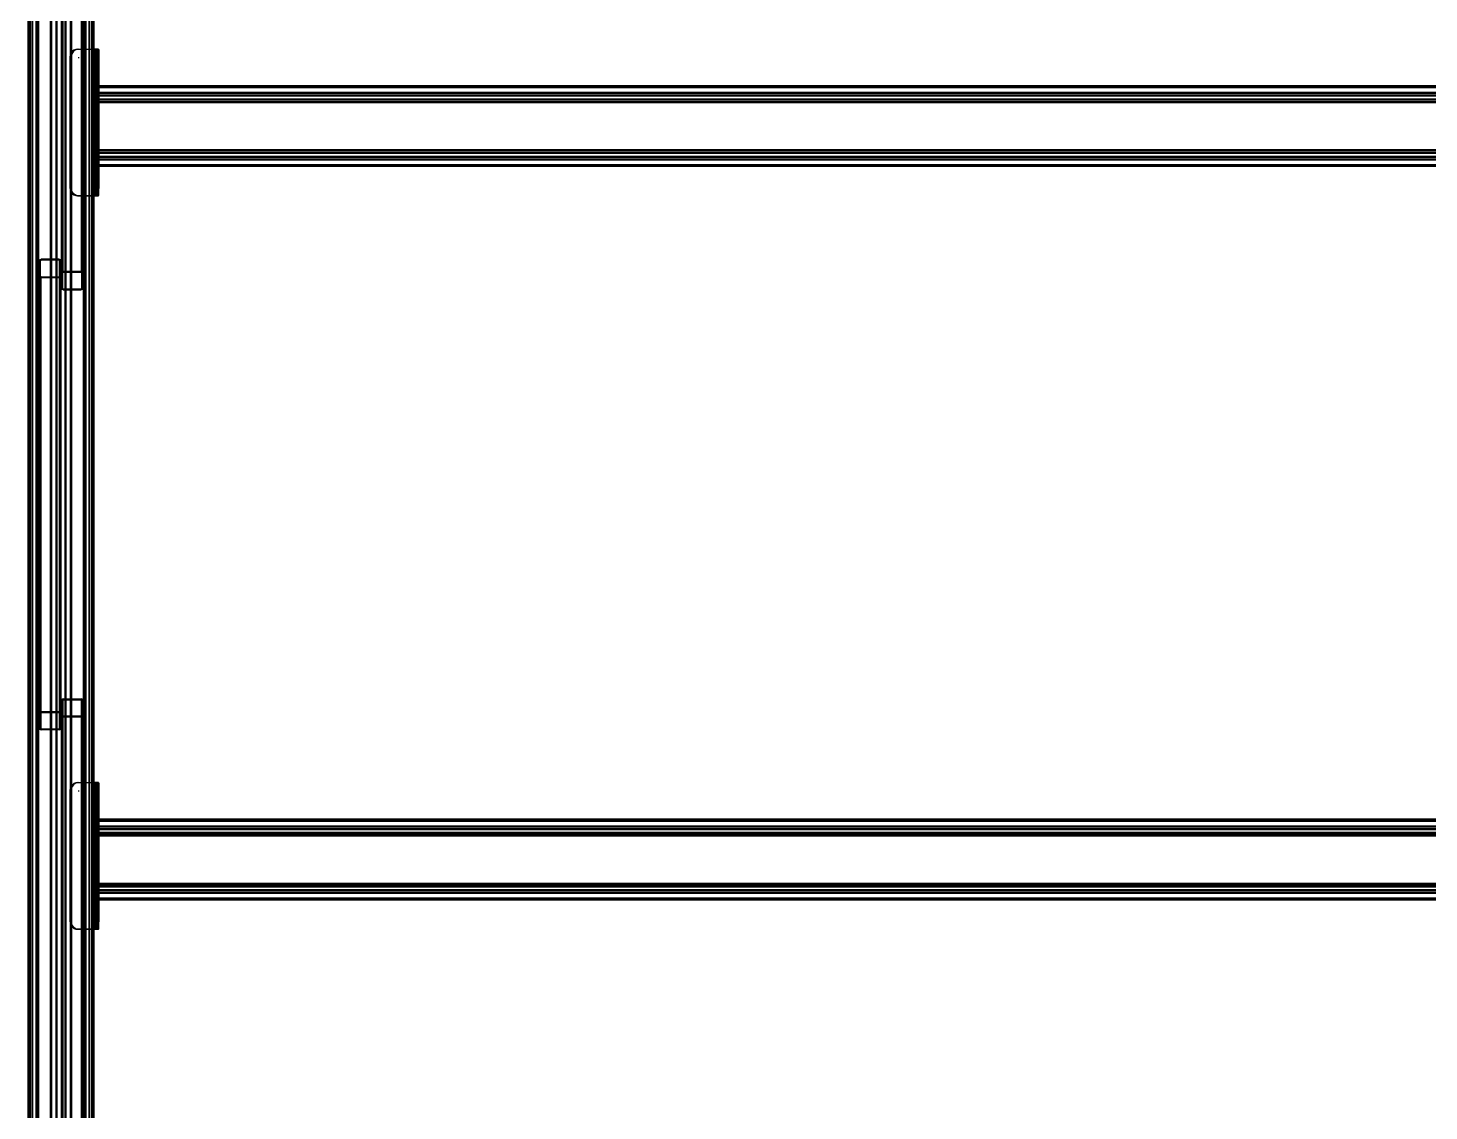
# Model space of a CAD drawing. Header units: inches. Extents: x -13 to 423, y -240 to 292.
# Drawn here: x -5.1 to 14.01, y -191.33 to -176.57 of the extents above; entities that cross this region are included whole.
import ezdxf

# ---------------------------------------------------------------- set-up
doc = ezdxf.new("R2010")
doc.units = ezdxf.units.IN
doc.header["$LTSCALE"] = 15
doc.header["$MEASUREMENT"] = 0

# ---------------------------------------------------------------- blocks, each defined once
blk = doc.blocks.new('FRONT_VIEW_BLOCK')
at = {"layer": 'OUTLINES', "color": 5}
for p, q in [((-0.5104, 4.7451), (-0.5104, -0.1549)), ((-0.5103, 4.7456), (-0.5103, -0.1544)), ((-0.5103, -0.1549), (-0.5103, 4.7451)), ((-0.51, 4.7456), (-0.51, -0.1544)), ((-0.51, 4.7451), (-0.51, -0.1549)), ((-0.5098, -0.1544), (-0.5098, 4.7456)), ((-0.5098, 4.7451), (-0.5098, -0.1549)), ((-0.5088, 4.7456), (-0.5088, -0.1544)), ((-0.5088, 4.7451), (-0.5088, -0.1549)), ((-0.5087, -0.1544), (-0.5087, 4.7456)), ((-0.5087, 4.7451), (-0.5087, -0.1549)), ((-0.5086, -0.1544), (-0.5086, 4.7456)), ((-0.5086, -0.1549), (-0.5086, 4.7451)), ((-0.5085, 4.7456), (-0.5085, -0.1544)), ((-0.5085, -0.1549), (-0.5085, 4.7451)), ((-0.508, -0.1544), (-0.508, 4.7456)), ((-0.508, -0.1549), (-0.508, 4.7451)), ((-0.5072, 4.7456), (-0.5072, -0.1544)), ((-0.5072, -0.1549), (-0.5072, 4.7451)), ((-0.5041, 4.7456), (-0.5041, -0.1544)), ((-0.5041, -0.1549), (-0.5041, 4.7451)), ((-0.4992, -0.1544), (-0.4992, 4.7456)), ((-0.4992, 4.7451), (-0.4992, -0.1549)), ((-0.4984, 4.7456), (-0.4984, -0.1544)), ((-0.4984, 4.7451), (-0.4984, -0.1549)), ((-0.4979, 4.7456), (-0.4979, -0.1544)), ((-0.4979, -0.1549), (-0.4979, 4.7451)), ((-0.4978, 4.7456), (-0.4978, -0.1544)), ((-0.4978, 4.7451), (-0.4978, -0.1549)), ((-0.4977, -0.1544), (-0.4977, 4.7456)), ((-0.4977, 4.7451), (-0.4977, -0.1549)), ((-0.4976, -0.1544), (-0.4976, 4.7456)), ((-0.4976, -0.1549), (-0.4976, 4.7451)), ((-0.4966, -0.1544), (-0.4966, 4.7456)), ((-0.4966, 4.7451), (-0.4966, -0.1549)), ((-0.4964, -0.1544), (-0.4964, 4.7456)), ((-0.4964, -0.1549), (-0.4964, 4.7451)), ((-0.4961, 4.7456), (-0.4961, -0.1544)), ((-0.4961, -0.1549), (-0.4961, 4.7451)), ((-0.496, -0.1549), (-0.496, 4.7451)), ((-0.4796, 4.7456), (-0.4796, -0.1544)), ((-0.4796, -0.1549), (-0.4796, 4.7451)), ((-0.4792, -0.1544), (-0.4792, 4.7456)), ((-0.4792, 4.7451), (-0.4792, -0.1549)), ((-0.4784, 4.7456), (-0.4784, -0.1544)), ((-0.4784, -0.1549), (-0.4784, 4.7451)), ((-0.4722, 4.7456), (-0.4722, -0.1544)), ((-0.4722, -0.1549), (-0.4722, 4.7451)), ((-0.4714, -0.1544), (-0.4714, 4.7456)), ((-0.4714, 4.7451), (-0.4714, -0.1549)), ((-0.471, 4.7456), (-0.471, -0.1544)), ((-0.471, -0.1549), (-0.471, 4.7451)), ((-0.4599, -0.1544), (-0.4599, 4.7456)), ((-0.4599, 4.7451), (-0.4599, -0.1549)), ((-0.4595, 4.7456), (-0.4595, -0.1544)), ((-0.4595, -0.1549), (-0.4595, 4.7451)), ((-0.4587, -0.1544), (-0.4587, 4.7456)), ((-0.4587, 4.7451), (-0.4587, -0.1549)), ((-0.4525, -0.1544), (-0.4525, 4.7456)), ((-0.4525, 4.7451), (-0.4525, -0.1549)), ((-0.4517, 4.7456), (-0.4517, -0.1544)), ((-0.4517, -0.1549), (-0.4517, 4.7451)), ((-0.4516, 4.7456), (-0.4516, -0.1544)), ((-0.4516, -0.1549), (-0.4516, 4.7451)), ((-0.4512, -0.1544), (-0.4512, 4.7456)), ((-0.4512, 4.7451), (-0.4512, -0.1549)), ((-0.4349, -0.1544), (-0.4349, 4.7456)), ((-0.4347, -0.1544), (-0.4347, 4.7456)), ((-0.4347, 4.7451), (-0.4347, -0.1549)), ((-0.4345, -0.1544), (-0.4345, 4.7456)), ((-0.4345, -0.1549), (-0.4345, 4.7451)), ((-0.4342, 4.7456), (-0.4342, -0.1544)), ((-0.4342, -0.1549), (-0.4342, 4.7451)), ((-0.4333, -0.1544), (-0.4333, 4.7456)), ((-0.4333, -0.1549), (-0.4333, 4.7451)), ((-0.4332, 4.7456), (-0.4332, -0.1544)), ((-0.4332, -0.1549), (-0.4332, 4.7451)), ((-0.4331, 4.7456), (-0.4331, -0.1544)), ((-0.4331, 4.7451), (-0.4331, -0.1549)), ((-0.433, -0.1544), (-0.433, 4.7456)), ((-0.433, 4.7451), (-0.433, -0.1549)), ((-0.4325, 4.7456), (-0.4325, -0.1544)), ((-0.4325, 4.7451), (-0.4325, -0.1549)), ((-0.4317, 4.7456), (-0.4317, -0.1544)), ((-0.4317, -0.1549), (-0.4317, 4.7451)), ((-0.4268, -0.1544), (-0.4268, 4.7456)), ((-0.4268, 4.7451), (-0.4268, -0.1549)), ((-0.4236, -0.1544), (-0.4236, 4.7456)), ((-0.4236, 4.7451), (-0.4236, -0.1549)), ((-0.4228, -0.1544), (-0.4228, 4.7456)), ((-0.4228, -0.1549), (-0.4228, 4.7451)), ((-0.4223, -0.1544), (-0.4223, 4.7456)), ((-0.4223, 4.7451), (-0.4223, -0.1549)), ((-0.4222, -0.1544), (-0.4222, 4.7456)), ((-0.4222, -0.1549), (-0.4222, 4.7451)), ((-0.4221, 4.7456), (-0.4221, -0.1544)), ((-0.4221, -0.1549), (-0.4221, 4.7451)), ((-0.422, 4.7456), (-0.422, -0.1544)), ((-0.422, 4.7451), (-0.422, -0.1549)), ((-0.4211, 4.7456), (-0.4211, -0.1544)), ((-0.4211, -0.1549), (-0.4211, 4.7451)), ((-0.4209, 4.7456), (-0.4209, -0.1544)), ((-0.4209, 4.7451), (-0.4209, -0.1549)), ((-0.4206, -0.1544), (-0.4206, 4.7456)), ((-0.4206, 4.7451), (-0.4206, -0.1549)), ((-0.4204, 4.7456), (-0.4204, -0.1544)), ((-0.4649, 3.0099), (-0.4649, 3.6273)), ((-0.4639, 3.0108), (-0.4639, 3.6281)), ((-0.4637, 3.6267), (-0.4637, 3.0094)), ((-0.4632, 3.6271), (-0.4632, 3.0098)), ((-0.4625, 3.0111), (-0.4625, 3.6284)), ((-0.4625, 3.0099), (-0.4625, 3.6273)), ((-0.4381, 3.6284), (-0.4381, 3.0111)), ((-0.4381, 3.6273), (-0.4381, 3.0099)), ((-0.4374, 3.6271), (-0.4374, 3.0098)), ((-0.4369, 3.6267), (-0.4369, 3.0094)), ((-0.4367, 3.0108), (-0.4367, 3.6281)), ((-0.4367, 3.0088), (-0.4367, 3.6261)), ((-0.4367, 3.0061), (-0.4367, 3.6235)), ((-0.4357, 3.0099), (-0.4357, 3.6273)), ((-0.4353, 3.0088), (-0.4353, 3.6261)), ((-0.4353, 3.6235), (-0.4353, 3.0061)), ((-0.4649, 2.9874), (-0.4649, 3.6047)), ((-0.4639, 2.9866), (-0.4639, 3.6039)), ((-0.4637, 3.6053), (-0.4637, 2.988)), ((-0.4632, 3.6049), (-0.4632, 2.9876)), ((-0.4374, 3.6049), (-0.4374, 2.9876)), ((-0.4369, 3.6053), (-0.4369, 2.988)), ((-0.4367, 2.9912), (-0.4367, 3.6086)), ((-0.4367, 3.6059), (-0.4367, 2.9886)), ((-0.4367, 2.9866), (-0.4367, 3.6039)), ((-0.4357, 2.9874), (-0.4357, 3.6047)), ((-0.4353, 2.9912), (-0.4353, 3.6086)), ((-0.4353, 3.6059), (-0.4353, 2.9886)), ((-0.4524, 3.3069), (-0.4528, 3.3043)), ((-0.4526, 3.306), (-0.4522, 3.3076)), ((-0.4514, 3.3093), (-0.4524, 3.3069)), ((-0.4522, 3.3076), (-0.4515, 3.3091)), ((-0.4515, 3.3091), (-0.4506, 3.3105)), ((-0.4498, 3.3114), (-0.4514, 3.3093)), ((-0.4509, 3.3069), (-0.4512, 3.3043)), ((-0.4499, 3.3093), (-0.4509, 3.3069)), ((-0.4504, 3.3107), (-0.4488, 3.3122)), ((-0.4483, 3.3114), (-0.4499, 3.3093)), ((-0.4478, 3.3129), (-0.4498, 3.3114)), ((-0.4488, 3.3122), (-0.447, 3.3134)), ((-0.4462, 3.3129), (-0.4483, 3.3114)), ((-0.4453, 3.3139), (-0.4478, 3.3129)), ((-0.447, 3.3134), (-0.4449, 3.314)), ((-0.4438, 3.3139), (-0.4462, 3.3129)), ((-0.4428, 3.3143), (-0.4453, 3.3139)), ((-0.4449, 3.314), (-0.4428, 3.3143)), ((-0.4412, 3.3143), (-0.4438, 3.3139)), ((-0.4428, 3.3143), (-0.4228, 3.3143)), ((-0.4412, 3.3143), (-0.4212, 3.3143)), ((-0.4212, 3.3143), (-0.4228, 3.3143)), ((-0.4228, 3.3143), (-0.4204, 3.3143)), ((-0.4212, 3.3143), (-0.4197, 3.3143)), ((-0.4189, 3.3143), (-0.4212, 3.3143)), ((-0.4199, 3.3143), (-0.4212, 3.3143)), ((-0.4212, 3.1143), (-0.4212, 3.3143)), ((-0.4204, 3.3143), (-0.4184, 3.3143)), ((-0.4204, 3.3143), (-0.4204, 3.1143)), ((-0.4191, 3.3143), (-0.4199, 3.3143)), ((-0.4199, 3.1143), (-0.4199, 3.3143)), ((-0.4197, 3.3143), (-0.4184, 3.3143)), ((-0.4197, 3.3143), (-0.4197, 3.1143)), ((-0.4191, 3.1143), (-0.4191, 3.3143)), ((-0.4168, 3.3143), (-0.4189, 3.3143)), ((-0.4189, 3.1143), (-0.4189, 3.3143)), ((-0.4153, 3.3139), (-0.4188, 3.3139)), ((-0.4188, 3.3129), (-0.4188, 3.3139)), ((-0.4188, 3.3114), (-0.4188, 3.3129)), ((-0.4188, 3.3093), (-0.4188, 3.3114)), ((-0.4153, 3.3093), (-0.4188, 3.3093)), ((-0.4188, 3.3069), (-0.4188, 3.3093)), ((-0.4188, 3.3043), (-0.4188, 3.3069)), ((-0.4184, 3.3143), (-0.4175, 3.3143)), ((-0.4184, 3.3143), (-0.4184, 3.1143)), ((-0.4184, 3.3143), (-0.4167, 3.3143)), ((-0.4175, 3.3143), (-0.4175, 3.1143)), ((-0.4172, 3.3139), (-0.4137, 3.3139)), ((-0.4172, 3.3139), (-0.4172, 3.3129)), ((-0.4172, 3.3129), (-0.4172, 3.3114)), ((-0.4172, 3.3114), (-0.4172, 3.3093)), ((-0.4172, 3.3093), (-0.4137, 3.3093)), ((-0.4172, 3.3093), (-0.4172, 3.3069)), ((-0.4172, 3.3069), (-0.4172, 3.3043)), ((-0.4151, 3.3143), (-0.4168, 3.3143)), ((-0.4168, 3.1143), (-0.4168, 3.3143)), ((-0.4167, 3.3143), (-0.4156, 3.3143)), ((-0.4167, 3.3143), (-0.4167, 3.1143)), ((-0.4156, 3.3143), (-0.4156, 3.1143)), ((-0.4153, 3.3129), (-0.4153, 3.3139)), ((-0.4153, 3.3114), (-0.4153, 3.3129)), ((-0.4153, 3.3093), (-0.4153, 3.3114)), ((-0.4153, 3.3069), (-0.4153, 3.3093)), ((-0.4153, 3.3043), (-0.4153, 3.3069)), ((-0.4141, 3.3143), (-0.4151, 3.3143)), ((-0.4151, 3.1143), (-0.4151, 3.3143)), ((-0.4141, 3.1143), (-0.4141, 3.3143)), ((-0.4137, 3.3139), (-0.4137, 3.3129)), ((-0.4137, 3.3129), (-0.4137, 3.3114)), ((-0.4137, 3.3114), (-0.4137, 3.3093)), ((-0.4137, 3.3093), (-0.4137, 3.3069)), ((-0.4137, 3.3069), (-0.4137, 3.3043)), ((-0.4528, 3.3043), (-0.4526, 3.306)), ((-0.4528, 3.1243), (-0.4528, 3.3043)), ((-0.4512, 3.1243), (-0.4512, 3.3043)), ((-0.4418, 3.3029), (-0.4408, 3.3029)), ((-0.4368, 3.3035), (-0.4378, 3.3034)), ((-0.4188, 3.1243), (-0.4188, 3.3043)), ((-0.4172, 3.3043), (-0.4172, 3.1243)), ((-0.4153, 3.3043), (-0.4153, 3.1243)), ((-0.4137, 3.3043), (-0.4137, 3.1243)), ((3.5847, 3.2643), (-0.4153, 3.2643)), ((3.5847, 3.264), (-0.4153, 3.264)), ((-0.4153, 3.264), (-0.4153, 3.2631)), ((3.5847, 3.2631), (-0.4153, 3.2631)), ((-0.4153, 3.2631), (-0.4153, 3.2619)), ((-0.4153, 3.2629), (3.5847, 3.2629)), ((-0.4153, 3.2625), (-0.4153, 3.2619)), ((-0.4153, 3.2625), (3.5847, 3.2625)), ((-0.4153, 3.2619), (-0.4153, 3.2554)), ((-0.4153, 3.2619), (3.5847, 3.2619)), ((-0.4153, 3.2554), (-0.4153, 3.2547)), ((3.5847, 3.2551), (-0.4153, 3.2551)), ((-0.4153, 3.2547), (3.5847, 3.2547)), ((-0.4153, 3.2547), (-0.4153, 3.2541)), ((-0.4153, 3.2545), (-0.4153, 3.2521)), ((3.5847, 3.2541), (-0.4153, 3.2541)), ((-0.4153, 3.2541), (-0.4153, 3.2536)), ((-0.4153, 3.2511), (-0.4153, 3.2536)), ((-0.4153, 3.2521), (-0.4153, 3.2515)), ((-0.4153, 3.2515), (3.5847, 3.2515)), ((-0.4153, 3.2515), (-0.4153, 3.2509)), ((3.5847, 3.2509), (-0.4153, 3.2509)), ((-0.4153, 3.2509), (-0.4153, 3.2502)), ((-0.4153, 3.2506), (3.5847, 3.2506)), ((-0.4153, 3.2502), (-0.4153, 3.2465)), ((-0.4137, 3.2643), (3.5863, 3.2643)), ((-0.4137, 3.264), (3.5863, 3.264)), ((-0.4137, 3.2631), (-0.4137, 3.264)), ((-0.4137, 3.2631), (3.5863, 3.2631)), ((-0.4137, 3.2619), (-0.4137, 3.2631)), ((3.5863, 3.2629), (-0.4137, 3.2629)), ((-0.4137, 3.2619), (-0.4137, 3.2625)), ((3.5863, 3.2625), (-0.4137, 3.2625)), ((-0.4137, 3.2619), (-0.4137, 3.2554)), ((3.5863, 3.2619), (-0.4137, 3.2619)), ((-0.4137, 3.2547), (-0.4137, 3.2554)), ((-0.4137, 3.2551), (3.5863, 3.2551)), ((3.5863, 3.2547), (-0.4137, 3.2547)), ((-0.4137, 3.2541), (-0.4137, 3.2547)), ((-0.4137, 3.2545), (-0.4137, 3.2521)), ((-0.4137, 3.2541), (3.5863, 3.2541)), ((-0.4137, 3.2536), (-0.4137, 3.2541)), ((-0.4137, 3.2536), (-0.4137, 3.2511)), ((-0.4137, 3.2515), (-0.4137, 3.2521)), ((3.5863, 3.2515), (-0.4137, 3.2515)), ((-0.4137, 3.2509), (-0.4137, 3.2515)), ((-0.4137, 3.2509), (3.5863, 3.2509)), ((-0.4137, 3.2502), (-0.4137, 3.2509)), ((3.5863, 3.2506), (-0.4137, 3.2506)), ((-0.4137, 3.2502), (-0.4137, 3.2465)), ((-0.4153, 3.2458), (-0.4153, 3.2465)), ((-0.4153, 3.2461), (3.5847, 3.2461)), ((3.5847, 3.2458), (-0.4153, 3.2458)), ((-0.4153, 3.2451), (-0.4153, 3.2458)), ((-0.4153, 3.2455), (-0.4153, 3.2431)), ((-0.4153, 3.2451), (3.5847, 3.2451)), ((-0.4153, 3.2446), (-0.4153, 3.2422)), ((-0.4153, 3.2426), (-0.4153, 3.2431)), ((3.5847, 3.2426), (-0.4153, 3.2426)), ((-0.4153, 3.242), (-0.4153, 3.2426)), ((-0.4153, 3.242), (3.5847, 3.242)), ((-0.4153, 3.2413), (-0.4153, 3.242)), ((-0.4153, 3.2419), (3.5847, 3.2419)), ((3.5847, 3.2416), (-0.4153, 3.2416)), ((-0.4153, 3.2413), (-0.4153, 3.1773)), ((-0.4137, 3.2465), (-0.4137, 3.2458)), ((3.5863, 3.2461), (-0.4137, 3.2461)), ((-0.4137, 3.2458), (3.5863, 3.2458)), ((-0.4137, 3.2458), (-0.4137, 3.2451)), ((-0.4137, 3.2455), (-0.4137, 3.2431)), ((3.5863, 3.2451), (-0.4137, 3.2451)), ((-0.4137, 3.2422), (-0.4137, 3.2446)), ((-0.4137, 3.2431), (-0.4137, 3.2426)), ((-0.4137, 3.2426), (3.5863, 3.2426)), ((-0.4137, 3.2426), (-0.4137, 3.242)), ((3.5863, 3.242), (-0.4137, 3.242)), ((-0.4137, 3.242), (-0.4137, 3.2413)), ((3.5863, 3.2419), (-0.4137, 3.2419)), ((-0.4137, 3.2416), (3.5863, 3.2416)), ((-0.4137, 3.2413), (-0.4137, 3.1773)), ((-0.4153, 3.1773), (-0.4153, 3.1766)), ((3.5847, 3.1769), (-0.4153, 3.1769)), ((-0.4153, 3.1766), (3.5847, 3.1766)), ((-0.4153, 3.1766), (-0.4153, 3.176)), ((-0.4153, 3.1764), (-0.4153, 3.1739)), ((3.5847, 3.176), (-0.4153, 3.176)), ((-0.4153, 3.176), (-0.4153, 3.1754)), ((-0.4153, 3.173), (-0.4153, 3.1754)), ((-0.4153, 3.1734), (-0.4153, 3.1739)), ((3.5847, 3.1734), (-0.4153, 3.1734)), ((-0.4153, 3.1728), (-0.4153, 3.1734)), ((-0.4153, 3.1728), (3.5847, 3.1728)), ((-0.4153, 3.1721), (-0.4153, 3.1728)), ((-0.4137, 3.1766), (-0.4137, 3.1773)), ((-0.4137, 3.1769), (3.5863, 3.1769)), ((3.5863, 3.1766), (-0.4137, 3.1766)), ((-0.4137, 3.176), (-0.4137, 3.1766)), ((-0.4137, 3.1764), (-0.4137, 3.1739)), ((-0.4137, 3.176), (3.5863, 3.176)), ((-0.4137, 3.1754), (-0.4137, 3.176)), ((-0.4137, 3.1754), (-0.4137, 3.173)), ((-0.4137, 3.1739), (-0.4137, 3.1734)), ((-0.4137, 3.1734), (3.5863, 3.1734)), ((-0.4137, 3.1734), (-0.4137, 3.1728)), ((3.5863, 3.1728), (-0.4137, 3.1728)), ((-0.4137, 3.1728), (-0.4137, 3.1721)), ((3.5847, 3.1724), (-0.4153, 3.1724)), ((-0.4153, 3.1721), (-0.4153, 3.1683)), ((-0.4153, 3.1677), (-0.4153, 3.1683)), ((-0.4153, 3.168), (3.5847, 3.168)), ((3.5847, 3.1677), (-0.4153, 3.1677)), ((-0.4153, 3.167), (-0.4153, 3.1677)), ((-0.4153, 3.1674), (-0.4153, 3.165)), ((-0.4153, 3.167), (3.5847, 3.167)), ((-0.4153, 3.1665), (-0.4153, 3.1641)), ((-0.4153, 3.165), (-0.4153, 3.1645)), ((-0.4153, 3.1645), (3.5847, 3.1645)), ((-0.4153, 3.1645), (-0.4153, 3.1639)), ((3.5847, 3.1639), (-0.4153, 3.1639)), ((-0.4153, 3.1639), (-0.4153, 3.1632)), ((3.5847, 3.1638), (-0.4153, 3.1638)), ((-0.4153, 3.1635), (3.5847, 3.1635)), ((-0.4153, 3.1632), (-0.4153, 3.1567)), ((-0.4153, 3.1555), (-0.4153, 3.1567)), ((-0.4153, 3.1561), (-0.4153, 3.1567)), ((3.5847, 3.1567), (-0.4153, 3.1567)), ((3.5847, 3.1561), (-0.4153, 3.1561)), ((3.5847, 3.1556), (-0.4153, 3.1556)), ((-0.4153, 3.1555), (3.5847, 3.1555)), ((-0.4153, 3.1546), (-0.4153, 3.1555)), ((-0.4153, 3.1546), (3.5847, 3.1546)), ((-0.4137, 3.1724), (3.5863, 3.1724)), ((-0.4137, 3.1721), (-0.4137, 3.1683)), ((-0.4137, 3.1683), (-0.4137, 3.1677)), ((3.5863, 3.168), (-0.4137, 3.168)), ((-0.4137, 3.1677), (3.5863, 3.1677)), ((-0.4137, 3.1677), (-0.4137, 3.167)), ((-0.4137, 3.1674), (-0.4137, 3.165)), ((3.5863, 3.167), (-0.4137, 3.167)), ((-0.4137, 3.1641), (-0.4137, 3.1665)), ((-0.4137, 3.1645), (-0.4137, 3.165)), ((3.5863, 3.1645), (-0.4137, 3.1645)), ((-0.4137, 3.1639), (-0.4137, 3.1645)), ((-0.4137, 3.1639), (3.5863, 3.1639)), ((-0.4137, 3.1632), (-0.4137, 3.1639)), ((-0.4137, 3.1638), (3.5863, 3.1638)), ((3.5863, 3.1635), (-0.4137, 3.1635)), ((-0.4137, 3.1632), (-0.4137, 3.1567)), ((-0.4137, 3.1567), (-0.4137, 3.1555)), ((-0.4137, 3.1567), (-0.4137, 3.1561)), ((-0.4137, 3.1567), (3.5863, 3.1567)), ((-0.4137, 3.1561), (3.5863, 3.1561)), ((-0.4137, 3.1556), (3.5863, 3.1556)), ((3.5863, 3.1555), (-0.4137, 3.1555)), ((-0.4137, 3.1555), (-0.4137, 3.1546)), ((3.5863, 3.1546), (-0.4137, 3.1546)), ((-0.4528, 3.1243), (-0.4524, 3.1217)), ((-0.4524, 3.1217), (-0.4514, 3.1193)), ((-0.4514, 3.1193), (-0.4498, 3.1172)), ((-0.4509, 3.1217), (-0.4512, 3.1243)), ((-0.4499, 3.1193), (-0.4509, 3.1217)), ((-0.4483, 3.1172), (-0.4499, 3.1193)), ((-0.4498, 3.1172), (-0.4478, 3.1156)), ((-0.4462, 3.1156), (-0.4483, 3.1172)), ((-0.4478, 3.1156), (-0.4453, 3.1146)), ((-0.4438, 3.1146), (-0.4462, 3.1156)), ((-0.4188, 3.1217), (-0.4188, 3.1243)), ((-0.4188, 3.1193), (-0.4188, 3.1217)), ((-0.4188, 3.1193), (-0.4153, 3.1193)), ((-0.4188, 3.1172), (-0.4188, 3.1193)), ((-0.4188, 3.1156), (-0.4188, 3.1172)), ((-0.4188, 3.1146), (-0.4188, 3.1156)), ((-0.4172, 3.1243), (-0.4172, 3.1217)), ((-0.4172, 3.1217), (-0.4172, 3.1193)), ((-0.4137, 3.1193), (-0.4172, 3.1193)), ((-0.4172, 3.1193), (-0.4172, 3.1172)), ((-0.4172, 3.1172), (-0.4172, 3.1156)), ((-0.4172, 3.1156), (-0.4172, 3.1146)), ((-0.4153, 3.1243), (-0.4153, 3.1217)), ((-0.4153, 3.1217), (-0.4153, 3.1193)), ((-0.4153, 3.1193), (-0.4153, 3.1172)), ((-0.4153, 3.1172), (-0.4153, 3.1156)), ((-0.4153, 3.1156), (-0.4153, 3.1146)), ((-0.4137, 3.1217), (-0.4137, 3.1243)), ((-0.4137, 3.1193), (-0.4137, 3.1217)), ((-0.4137, 3.1172), (-0.4137, 3.1193)), ((-0.4137, 3.1156), (-0.4137, 3.1172)), ((-0.4137, 3.1146), (-0.4137, 3.1156)), ((-0.4453, 3.1146), (-0.4428, 3.1143)), ((-0.4412, 3.1143), (-0.4438, 3.1146)), ((-0.4428, 3.1143), (-0.4228, 3.1143)), ((-0.4212, 3.1143), (-0.4412, 3.1143)), ((-0.4228, 3.1143), (-0.4212, 3.1143)), ((-0.4204, 3.1143), (-0.4228, 3.1143)), ((-0.4197, 3.1143), (-0.4212, 3.1143)), ((-0.4212, 3.1143), (-0.4189, 3.1143)), ((-0.4212, 3.1143), (-0.4199, 3.1143)), ((-0.4184, 3.1143), (-0.4204, 3.1143)), ((-0.4199, 3.1143), (-0.4191, 3.1143)), ((-0.4184, 3.1143), (-0.4197, 3.1143)), ((-0.4189, 3.1143), (-0.4168, 3.1143)), ((-0.4188, 3.1146), (-0.4153, 3.1146)), ((-0.4175, 3.1143), (-0.4184, 3.1143)), ((-0.4167, 3.1143), (-0.4184, 3.1143)), ((-0.4137, 3.1146), (-0.4172, 3.1146)), ((-0.4168, 3.1143), (-0.4151, 3.1143)), ((-0.4156, 3.1143), (-0.4167, 3.1143)), ((-0.4151, 3.1143), (-0.4141, 3.1143)), ((-0.4953, 3.0255), (-0.4949, 3.0266)), ((-0.4953, 3.0255), (-0.4953, 3.0228)), ((-0.4953, 2.4088), (-0.4953, 3.0255)), ((-0.4953, 3.0228), (-0.4953, 2.4061)), ((-0.4939, 3.0228), (-0.4953, 3.0228)), ((-0.4949, 3.0266), (-0.4939, 3.0275)), ((-0.4949, 3.0266), (-0.4949, 2.41)), ((-0.4939, 3.0275), (-0.4925, 3.0278)), ((-0.4939, 3.0275), (-0.4939, 2.4108)), ((-0.4939, 3.0255), (-0.4937, 3.0261)), ((-0.4939, 2.4088), (-0.4939, 3.0255)), ((-0.4939, 3.0255), (-0.4939, 3.0228)), ((-0.4939, 3.0228), (-0.4939, 2.4061)), ((-0.4937, 3.0261), (-0.4932, 3.0265)), ((-0.4937, 2.4094), (-0.4937, 3.0261)), ((-0.4932, 3.0265), (-0.4925, 3.0266)), ((-0.4932, 2.4098), (-0.4932, 3.0265)), ((-0.4681, 3.0278), (-0.4925, 3.0278)), ((-0.4681, 3.0266), (-0.4925, 3.0266)), ((-0.4681, 3.0278), (-0.4667, 3.0275)), ((-0.4681, 3.0266), (-0.4674, 3.0265)), ((-0.4674, 2.4098), (-0.4674, 3.0265)), ((-0.4674, 3.0265), (-0.4669, 3.0261)), ((-0.4669, 2.4094), (-0.4669, 3.0261)), ((-0.4669, 3.0261), (-0.4667, 3.0255)), ((-0.4667, 3.0275), (-0.4657, 3.0266)), ((-0.4667, 3.0275), (-0.4667, 2.4108)), ((-0.4667, 3.0053), (-0.4667, 3.0255)), ((-0.4657, 3.0266), (-0.4653, 3.0255)), ((-0.4657, 3.0266), (-0.4657, 2.41)), ((-0.4653, 3.0053), (-0.4653, 3.0255)), ((-0.4953, 3.0079), (-0.4953, 3.0053)), ((-0.4953, 2.3912), (-0.4953, 3.0079)), ((-0.4953, 3.0079), (-0.4939, 3.0079)), ((-0.4953, 3.0053), (-0.4953, 2.3886)), ((-0.4949, 3.0041), (-0.4953, 3.0053)), ((-0.4949, 3.0041), (-0.4949, 2.3874)), ((-0.4939, 3.0032), (-0.4949, 3.0041)), ((-0.4939, 3.0079), (-0.4939, 3.0053)), ((-0.4939, 3.0079), (-0.4939, 2.3912)), ((-0.4937, 3.0047), (-0.4939, 3.0053)), ((-0.4939, 3.0053), (-0.4939, 2.3886)), ((-0.4939, 3.0032), (-0.4939, 2.3866)), ((-0.4925, 3.0029), (-0.4939, 3.0032)), ((-0.4937, 2.388), (-0.4937, 3.0047)), ((-0.4932, 3.0042), (-0.4937, 3.0047)), ((-0.4932, 2.3876), (-0.4932, 3.0042)), ((-0.4925, 3.0041), (-0.4932, 3.0042)), ((-0.4925, 2.3874), (-0.4925, 3.0041)), ((-0.4925, 3.0041), (-0.4681, 3.0041)), ((-0.4925, 2.3863), (-0.4925, 3.0029)), ((-0.4925, 3.0029), (-0.4681, 3.0029)), ((-0.4674, 3.0042), (-0.4681, 3.0041)), ((-0.4681, 3.0041), (-0.4681, 2.3874)), ((-0.4667, 3.0032), (-0.4681, 3.0029)), ((-0.4681, 3.0029), (-0.4681, 2.3863)), ((-0.4669, 3.0047), (-0.4674, 3.0042)), ((-0.4674, 2.3876), (-0.4674, 3.0042)), ((-0.4667, 3.0053), (-0.4669, 3.0047)), ((-0.4669, 2.388), (-0.4669, 3.0047)), ((-0.4667, 3.0124), (-0.4653, 3.0124)), ((-0.4667, 3.0115), (-0.4667, 3.0124)), ((-0.4667, 3.0124), (-0.4667, 3.0108)), ((-0.4667, 3.0115), (-0.4653, 3.0115)), ((-0.4667, 3.0085), (-0.4667, 3.0115)), ((-0.4667, 3.0108), (-0.4653, 3.0108)), ((-0.4667, 3.0108), (-0.4667, 3.0074)), ((-0.4653, 3.0085), (-0.4667, 3.0085)), ((-0.4667, 3.0047), (-0.4667, 3.0085)), ((-0.4667, 3.0074), (-0.4653, 3.0074)), ((-0.4667, 3.0074), (-0.4667, 3.0037)), ((-0.4667, 3.0047), (-0.4653, 3.0047)), ((-0.4667, 3.002), (-0.4667, 3.0047)), ((-0.4657, 3.0041), (-0.4667, 3.0032)), ((-0.4667, 3.0037), (-0.4653, 3.0037)), ((-0.4667, 3.0037), (-0.4667, 3.0016)), ((-0.4667, 3.0032), (-0.4667, 2.3866)), ((-0.4667, 3.002), (-0.4653, 3.002)), ((-0.4667, 3.0016), (-0.4653, 3.0016)), ((-0.4653, 3.0053), (-0.4657, 3.0041)), ((-0.4657, 3.0041), (-0.4657, 2.3874)), ((-0.4639, 3.0124), (-0.4653, 3.0124)), ((-0.4653, 3.0124), (-0.4653, 3.0103)), ((-0.4653, 3.0124), (-0.4653, 3.0115)), ((-0.4653, 3.0108), (-0.4653, 3.0124)), ((-0.4639, 3.012), (-0.4653, 3.012)), ((-0.4653, 3.0093), (-0.4653, 3.012)), ((-0.4653, 3.0115), (-0.4653, 3.0085)), ((-0.4653, 3.0074), (-0.4653, 3.0108)), ((-0.4639, 3.0103), (-0.4653, 3.0103)), ((-0.4653, 3.0103), (-0.4653, 3.0067)), ((-0.4653, 3.0088), (-0.4649, 3.0099)), ((-0.4639, 3.0093), (-0.4653, 3.0093)), ((-0.4653, 3.0056), (-0.4653, 3.0093)), ((-0.4653, 3.0088), (-0.4653, 2.9886)), ((-0.4653, 3.0085), (-0.4653, 3.0047)), ((-0.4653, 3.0037), (-0.4653, 3.0074)), ((-0.4639, 3.0067), (-0.4653, 3.0067)), ((-0.4653, 3.0067), (-0.4653, 3.0033)), ((-0.4653, 3.0056), (-0.4639, 3.0056)), ((-0.4653, 3.0025), (-0.4653, 3.0056)), ((-0.4653, 3.0047), (-0.4653, 3.002)), ((-0.4653, 3.0016), (-0.4653, 3.0037)), ((-0.4639, 3.0033), (-0.4653, 3.0033)), ((-0.4653, 3.0033), (-0.4653, 3.0016)), ((-0.4639, 3.0025), (-0.4653, 3.0025)), ((-0.4653, 3.0016), (-0.4653, 3.0025)), ((-0.4639, 3.0016), (-0.4653, 3.0016)), ((-0.4649, 3.0099), (-0.4639, 3.0108)), ((-0.4639, 3.0103), (-0.4639, 3.0124)), ((-0.4639, 3.012), (-0.4639, 3.0093)), ((-0.4639, 3.0108), (-0.4625, 3.0111)), ((-0.4639, 3.0067), (-0.4639, 3.0103)), ((-0.4639, 3.0088), (-0.4637, 3.0094)), ((-0.4639, 3.0093), (-0.4639, 3.0056)), ((-0.4639, 3.0088), (-0.4639, 2.9886)), ((-0.4639, 3.0033), (-0.4639, 3.0067)), ((-0.4639, 3.0056), (-0.4639, 3.0025)), ((-0.4639, 3.0016), (-0.4639, 3.0033)), ((-0.4639, 3.0025), (-0.4639, 3.0016)), ((-0.4637, 3.0094), (-0.4632, 3.0098)), ((-0.4632, 3.0098), (-0.4625, 3.0099)), ((-0.4381, 3.0111), (-0.4625, 3.0111)), ((-0.4381, 3.0099), (-0.4625, 3.0099)), ((-0.4381, 3.0111), (-0.4367, 3.0108)), ((-0.4381, 3.0099), (-0.4374, 3.0098)), ((-0.4374, 3.0098), (-0.4369, 3.0094)), ((-0.4369, 3.0094), (-0.4367, 3.0088)), ((-0.4367, 3.0108), (-0.4357, 3.0099)), ((-0.4367, 3.0061), (-0.4367, 3.0088)), ((-0.4353, 3.0061), (-0.4367, 3.0061)), ((-0.4357, 3.0099), (-0.4353, 3.0088)), ((-0.4353, 3.0061), (-0.4353, 3.0088)), ((-0.4649, 2.9874), (-0.4653, 2.9886)), ((-0.4639, 2.9866), (-0.4649, 2.9874)), ((-0.4637, 2.988), (-0.4639, 2.9886)), ((-0.4625, 2.9863), (-0.4639, 2.9866)), ((-0.4632, 2.9876), (-0.4637, 2.988)), ((-0.4625, 2.9874), (-0.4632, 2.9876)), ((-0.4625, 2.9874), (-0.4381, 2.9874)), ((-0.4625, 2.9863), (-0.4381, 2.9863)), ((-0.4374, 2.9876), (-0.4381, 2.9874)), ((-0.4367, 2.9866), (-0.4381, 2.9863)), ((-0.4369, 2.988), (-0.4374, 2.9876)), ((-0.4367, 2.9886), (-0.4369, 2.988)), ((-0.4367, 2.9912), (-0.4353, 2.9912)), ((-0.4367, 2.9886), (-0.4367, 2.9912)), ((-0.4357, 2.9874), (-0.4367, 2.9866)), ((-0.4353, 2.9886), (-0.4357, 2.9874)), ((-0.4353, 2.9886), (-0.4353, 2.9912)), ((-0.4639, 2.4281), (-0.4649, 2.4273)), ((-0.4625, 2.4284), (-0.4639, 2.4281)), ((-0.4639, 1.8108), (-0.4639, 2.4281)), ((-0.4625, 2.4284), (-0.4381, 2.4284)), ((-0.4625, 1.8111), (-0.4625, 2.4284)), ((-0.4367, 2.4281), (-0.4381, 2.4284)), ((-0.4381, 2.4284), (-0.4381, 1.8111)), ((-0.4357, 2.4273), (-0.4367, 2.4281)), ((-0.4367, 1.8108), (-0.4367, 2.4281)), ((-0.4949, 2.41), (-0.4953, 2.4088)), ((-0.4953, 2.4061), (-0.4953, 2.4088)), ((-0.4939, 2.4108), (-0.4949, 2.41)), ((-0.4925, 2.4111), (-0.4939, 2.4108)), ((-0.4937, 2.4094), (-0.4939, 2.4088)), ((-0.4939, 2.4061), (-0.4939, 2.4088)), ((-0.4932, 2.4098), (-0.4937, 2.4094)), ((-0.4925, 2.41), (-0.4932, 2.4098)), ((-0.4925, 2.4111), (-0.4681, 2.4111)), ((-0.4925, 2.41), (-0.4681, 2.41)), ((-0.4667, 2.4108), (-0.4681, 2.4111)), ((-0.4674, 2.4098), (-0.4681, 2.41)), ((-0.4669, 2.4094), (-0.4674, 2.4098)), ((-0.4667, 2.4088), (-0.4669, 2.4094)), ((-0.4667, 2.4125), (-0.4653, 2.4125)), ((-0.4667, 2.4116), (-0.4667, 2.4125)), ((-0.4667, 2.4125), (-0.4667, 2.4109)), ((-0.4667, 2.4116), (-0.4653, 2.4116)), ((-0.4667, 2.4086), (-0.4667, 2.4116)), ((-0.4667, 2.4109), (-0.4653, 2.4109)), ((-0.4667, 2.4109), (-0.4667, 2.4075)), ((-0.4657, 2.41), (-0.4667, 2.4108)), ((-0.4667, 2.4088), (-0.4667, 2.3886)), ((-0.4653, 2.4086), (-0.4667, 2.4086)), ((-0.4667, 2.4048), (-0.4667, 2.4086)), ((-0.4653, 2.4088), (-0.4657, 2.41)), ((-0.4649, 2.4273), (-0.4653, 2.4261)), ((-0.4653, 2.4059), (-0.4653, 2.4261)), ((-0.4639, 2.4129), (-0.4653, 2.4129)), ((-0.4653, 2.4129), (-0.4653, 2.4108)), ((-0.4639, 2.4126), (-0.4653, 2.4126)), ((-0.4653, 2.4099), (-0.4653, 2.4126)), ((-0.4653, 2.4109), (-0.4653, 2.4125)), ((-0.4653, 2.4125), (-0.4653, 2.4116)), ((-0.4653, 2.4116), (-0.4653, 2.4086)), ((-0.4653, 2.4075), (-0.4653, 2.4109)), ((-0.4639, 2.4108), (-0.4653, 2.4108)), ((-0.4653, 2.4108), (-0.4653, 2.4072)), ((-0.4639, 2.4099), (-0.4653, 2.4099)), ((-0.4653, 2.4061), (-0.4653, 2.4099)), ((-0.4653, 2.4088), (-0.4653, 2.3886)), ((-0.4653, 2.4086), (-0.4653, 2.4048)), ((-0.4649, 1.8099), (-0.4649, 2.4273)), ((-0.4637, 2.4267), (-0.4639, 2.4261)), ((-0.4639, 2.4059), (-0.4639, 2.4261)), ((-0.4639, 2.4108), (-0.4639, 2.4129)), ((-0.4639, 2.4126), (-0.4639, 2.4099)), ((-0.4639, 2.4072), (-0.4639, 2.4108)), ((-0.4639, 2.4099), (-0.4639, 2.4061)), ((-0.4632, 2.4271), (-0.4637, 2.4267)), ((-0.4637, 2.4267), (-0.4637, 1.8094)), ((-0.4625, 2.4273), (-0.4632, 2.4271)), ((-0.4632, 2.4271), (-0.4632, 1.8098)), ((-0.4625, 2.4273), (-0.4381, 2.4273)), ((-0.4625, 1.8099), (-0.4625, 2.4273)), ((-0.4374, 2.4271), (-0.4381, 2.4273)), ((-0.4381, 2.4273), (-0.4381, 1.8099)), ((-0.4374, 2.4271), (-0.4374, 1.8098)), ((-0.4369, 2.4267), (-0.4374, 2.4271)), ((-0.4369, 2.4267), (-0.4369, 1.8094)), ((-0.4367, 2.4261), (-0.4369, 2.4267)), ((-0.4367, 1.8088), (-0.4367, 2.4261)), ((-0.4367, 2.4261), (-0.4367, 2.4235)), ((-0.4367, 2.4235), (-0.4353, 2.4235)), ((-0.4367, 1.8061), (-0.4367, 2.4235)), ((-0.4353, 2.4086), (-0.4367, 2.4086)), ((-0.4367, 2.4086), (-0.4367, 2.4059)), ((-0.4367, 1.7912), (-0.4367, 2.4086)), ((-0.4353, 2.4261), (-0.4357, 2.4273)), ((-0.4357, 1.8099), (-0.4357, 2.4273)), ((-0.4353, 2.4235), (-0.4353, 2.4261)), ((-0.4353, 1.8088), (-0.4353, 2.4261)), ((-0.4353, 2.4235), (-0.4353, 1.8061)), ((-0.4353, 2.4086), (-0.4353, 2.4059)), ((-0.4353, 1.7912), (-0.4353, 2.4086)), ((-0.4953, 2.4061), (-0.4939, 2.4061)), ((-0.4953, 2.3912), (-0.4953, 2.3886)), ((-0.4939, 2.3912), (-0.4953, 2.3912)), ((-0.4939, 2.3886), (-0.4939, 2.3912)), ((-0.4667, 2.4075), (-0.4653, 2.4075)), ((-0.4667, 2.4075), (-0.4667, 2.4038)), ((-0.4667, 2.4048), (-0.4653, 2.4048)), ((-0.4667, 2.4021), (-0.4667, 2.4048)), ((-0.4667, 2.4038), (-0.4653, 2.4038)), ((-0.4667, 2.4038), (-0.4667, 2.4017)), ((-0.4667, 2.4021), (-0.4653, 2.4021)), ((-0.4667, 2.4017), (-0.4653, 2.4017)), ((-0.4653, 2.4038), (-0.4653, 2.4075)), ((-0.4639, 2.4072), (-0.4653, 2.4072)), ((-0.4653, 2.4072), (-0.4653, 2.4038)), ((-0.4653, 2.4061), (-0.4639, 2.4061)), ((-0.4653, 2.4031), (-0.4653, 2.4061)), ((-0.4653, 2.4059), (-0.4649, 2.4047)), ((-0.4653, 2.4048), (-0.4653, 2.4021)), ((-0.4639, 2.4038), (-0.4653, 2.4038)), ((-0.4653, 2.4038), (-0.4653, 2.4021)), ((-0.4653, 2.4017), (-0.4653, 2.4038)), ((-0.4639, 2.4031), (-0.4653, 2.4031)), ((-0.4653, 2.4021), (-0.4653, 2.4031)), ((-0.4639, 2.4021), (-0.4653, 2.4021)), ((-0.4649, 1.7874), (-0.4649, 2.4047)), ((-0.4649, 2.4047), (-0.4639, 2.4039)), ((-0.4639, 2.4038), (-0.4639, 2.4072)), ((-0.4639, 2.4061), (-0.4639, 2.4031)), ((-0.4639, 2.4059), (-0.4637, 2.4053)), ((-0.4639, 1.7866), (-0.4639, 2.4039)), ((-0.4639, 2.4039), (-0.4625, 2.4036)), ((-0.4639, 2.4021), (-0.4639, 2.4038)), ((-0.4639, 2.4031), (-0.4639, 2.4021)), ((-0.4637, 2.4053), (-0.4637, 1.788)), ((-0.4637, 2.4053), (-0.4632, 2.4049)), ((-0.4632, 2.4049), (-0.4632, 1.7876)), ((-0.4632, 2.4049), (-0.4625, 2.4047)), ((-0.4381, 2.4047), (-0.4625, 2.4047)), ((-0.4381, 2.4036), (-0.4625, 2.4036)), ((-0.4381, 2.4047), (-0.4374, 2.4049)), ((-0.4381, 2.4036), (-0.4367, 2.4039)), ((-0.4374, 2.4049), (-0.4369, 2.4053)), ((-0.4374, 2.4049), (-0.4374, 1.7876)), ((-0.4369, 2.4053), (-0.4367, 2.4059)), ((-0.4369, 2.4053), (-0.4369, 1.788)), ((-0.4367, 2.4059), (-0.4367, 1.7886)), ((-0.4367, 2.4039), (-0.4357, 2.4047)), ((-0.4367, 1.7866), (-0.4367, 2.4039)), ((-0.4357, 2.4047), (-0.4353, 2.4059)), ((-0.4357, 1.7874), (-0.4357, 2.4047)), ((-0.4353, 2.4059), (-0.4353, 1.7886)), ((-0.4953, 2.3886), (-0.4949, 2.3874)), ((-0.4949, 2.3874), (-0.4939, 2.3866)), ((-0.4939, 2.3886), (-0.4937, 2.388)), ((-0.4939, 2.3866), (-0.4925, 2.3863)), ((-0.4937, 2.388), (-0.4932, 2.3876)), ((-0.4932, 2.3876), (-0.4925, 2.3874)), ((-0.4681, 2.3874), (-0.4925, 2.3874)), ((-0.4681, 2.3863), (-0.4925, 2.3863)), ((-0.4681, 2.3874), (-0.4674, 2.3876)), ((-0.4681, 2.3863), (-0.4667, 2.3866)), ((-0.4674, 2.3876), (-0.4669, 2.388)), ((-0.4669, 2.388), (-0.4667, 2.3886)), ((-0.4667, 2.3866), (-0.4657, 2.3874)), ((-0.4657, 2.3874), (-0.4653, 2.3886)), ((-0.4478, 2.3129), (-0.4498, 2.3114)), ((-0.4488, 2.3122), (-0.447, 2.3134)), ((-0.4462, 2.3129), (-0.4483, 2.3114)), ((-0.4453, 2.3139), (-0.4478, 2.3129)), ((-0.447, 2.3134), (-0.4449, 2.314)), ((-0.4438, 2.3139), (-0.4462, 2.3129)), ((-0.4428, 2.3143), (-0.4453, 2.3139)), ((-0.4449, 2.314), (-0.4428, 2.3143)), ((-0.4412, 2.3143), (-0.4438, 2.3139)), ((-0.4428, 2.3143), (-0.4228, 2.3143)), ((-0.4412, 2.3143), (-0.4212, 2.3143)), ((-0.4212, 2.3143), (-0.4228, 2.3143)), ((-0.4228, 2.3143), (-0.4204, 2.3143)), ((-0.4212, 2.3143), (-0.4197, 2.3143)), ((-0.4189, 2.3143), (-0.4212, 2.3143)), ((-0.4199, 2.3143), (-0.4212, 2.3143)), ((-0.4212, 2.1143), (-0.4212, 2.3143)), ((-0.4204, 2.3143), (-0.4184, 2.3143)), ((-0.4204, 2.3143), (-0.4204, 2.1143)), ((-0.4191, 2.3143), (-0.4199, 2.3143)), ((-0.4199, 2.1143), (-0.4199, 2.3143)), ((-0.4197, 2.3143), (-0.4184, 2.3143)), ((-0.4197, 2.3143), (-0.4197, 2.1143)), ((-0.4191, 2.1143), (-0.4191, 2.3143)), ((-0.4168, 2.3143), (-0.4189, 2.3143)), ((-0.4189, 2.1143), (-0.4189, 2.3143)), ((-0.4153, 2.3139), (-0.4188, 2.3139)), ((-0.4188, 2.3129), (-0.4188, 2.3139)), ((-0.4188, 2.3114), (-0.4188, 2.3129)), ((-0.4184, 2.3143), (-0.4175, 2.3143)), ((-0.4184, 2.3143), (-0.4184, 2.1143)), ((-0.4184, 2.3143), (-0.4167, 2.3143)), ((-0.4175, 2.3143), (-0.4175, 2.1143)), ((-0.4172, 2.3139), (-0.4137, 2.3139)), ((-0.4172, 2.3139), (-0.4172, 2.3129)), ((-0.4172, 2.3129), (-0.4172, 2.3114)), ((-0.4151, 2.3143), (-0.4168, 2.3143)), ((-0.4168, 2.1143), (-0.4168, 2.3143)), ((-0.4167, 2.3143), (-0.4156, 2.3143)), ((-0.4167, 2.3143), (-0.4167, 2.1143)), ((-0.4156, 2.3143), (-0.4156, 2.1143)), ((-0.4153, 2.3129), (-0.4153, 2.3139)), ((-0.4153, 2.3114), (-0.4153, 2.3129)), ((-0.4141, 2.3143), (-0.4151, 2.3143)), ((-0.4151, 2.1143), (-0.4151, 2.3143)), ((-0.4141, 2.1143), (-0.4141, 2.3143)), ((-0.4137, 2.3139), (-0.4137, 2.3129)), ((-0.4137, 2.3129), (-0.4137, 2.3114)), ((-0.4524, 2.3069), (-0.4528, 2.3043)), ((-0.4528, 2.3043), (-0.4526, 2.306)), ((-0.4528, 2.1243), (-0.4528, 2.3043)), ((-0.4526, 2.306), (-0.4522, 2.3076)), ((-0.4514, 2.3093), (-0.4524, 2.3069)), ((-0.4522, 2.3076), (-0.4515, 2.3091)), ((-0.4515, 2.3091), (-0.4506, 2.3105)), ((-0.4498, 2.3114), (-0.4514, 2.3093)), ((-0.4509, 2.3069), (-0.4512, 2.3043)), ((-0.4512, 2.1243), (-0.4512, 2.3043)), ((-0.4499, 2.3093), (-0.4509, 2.3069)), ((-0.4504, 2.3107), (-0.4488, 2.3122)), ((-0.4483, 2.3114), (-0.4499, 2.3093)), ((-0.4418, 2.3029), (-0.4408, 2.3029)), ((-0.4368, 2.3035), (-0.4378, 2.3034)), ((-0.4188, 2.3093), (-0.4188, 2.3114)), ((-0.4153, 2.3093), (-0.4188, 2.3093)), ((-0.4188, 2.3069), (-0.4188, 2.3093)), ((-0.4188, 2.3043), (-0.4188, 2.3069)), ((-0.4188, 2.1243), (-0.4188, 2.3043)), ((-0.4172, 2.3114), (-0.4172, 2.3093)), ((-0.4172, 2.3093), (-0.4137, 2.3093)), ((-0.4172, 2.3093), (-0.4172, 2.3069)), ((-0.4172, 2.3069), (-0.4172, 2.3043)), ((-0.4172, 2.3043), (-0.4172, 2.1243)), ((-0.4153, 2.3093), (-0.4153, 2.3114)), ((-0.4153, 2.3069), (-0.4153, 2.3093)), ((-0.4153, 2.3043), (-0.4153, 2.3069)), ((-0.4153, 2.3043), (-0.4153, 2.1243)), ((-0.4137, 2.3114), (-0.4137, 2.3093)), ((-0.4137, 2.3093), (-0.4137, 2.3069)), ((-0.4137, 2.3069), (-0.4137, 2.3043)), ((-0.4137, 2.3043), (-0.4137, 2.1243)), ((3.5847, 2.2643), (-0.4153, 2.2643)), ((3.5847, 2.264), (-0.4153, 2.264)), ((-0.4153, 2.264), (-0.4153, 2.2631)), ((3.5847, 2.2631), (-0.4153, 2.2631)), ((-0.4153, 2.2631), (-0.4153, 2.2619)), ((-0.4153, 2.2629), (3.5847, 2.2629)), ((-0.4153, 2.2625), (-0.4153, 2.2619)), ((-0.4153, 2.2625), (3.5847, 2.2625)), ((-0.4153, 2.2619), (-0.4153, 2.2554)), ((-0.4153, 2.2619), (3.5847, 2.2619)), ((-0.4153, 2.2554), (-0.4153, 2.2547)), ((-0.4137, 2.2643), (3.5863, 2.2643)), ((-0.4137, 2.264), (3.5863, 2.264)), ((-0.4137, 2.2631), (-0.4137, 2.264)), ((-0.4137, 2.2631), (3.5863, 2.2631)), ((-0.4137, 2.2619), (-0.4137, 2.2631)), ((3.5863, 2.2629), (-0.4137, 2.2629)), ((-0.4137, 2.2619), (-0.4137, 2.2625)), ((3.5863, 2.2625), (-0.4137, 2.2625)), ((-0.4137, 2.2619), (-0.4137, 2.2554)), ((3.5863, 2.2619), (-0.4137, 2.2619)), ((-0.4137, 2.2547), (-0.4137, 2.2554)), ((3.5847, 2.2551), (-0.4153, 2.2551)), ((-0.4153, 2.2547), (3.5847, 2.2547)), ((-0.4153, 2.2547), (-0.4153, 2.2541)), ((-0.4153, 2.2545), (-0.4153, 2.2521)), ((3.5847, 2.2541), (-0.4153, 2.2541)), ((-0.4153, 2.2541), (-0.4153, 2.2536)), ((-0.4153, 2.2511), (-0.4153, 2.2536)), ((-0.4153, 2.2521), (-0.4153, 2.2515)), ((-0.4153, 2.2515), (3.5847, 2.2515)), ((-0.4153, 2.2515), (-0.4153, 2.2509)), ((3.5847, 2.2509), (-0.4153, 2.2509)), ((-0.4153, 2.2509), (-0.4153, 2.2502)), ((-0.4153, 2.2506), (3.5847, 2.2506)), ((-0.4153, 2.2502), (-0.4153, 2.2465)), ((-0.4153, 2.2458), (-0.4153, 2.2465)), ((-0.4153, 2.2461), (3.5847, 2.2461)), ((3.5847, 2.2458), (-0.4153, 2.2458)), ((-0.4153, 2.2451), (-0.4153, 2.2458)), ((-0.4153, 2.2455), (-0.4153, 2.2431)), ((-0.4153, 2.2451), (3.5847, 2.2451)), ((-0.4153, 2.2446), (-0.4153, 2.2422)), ((-0.4153, 2.2426), (-0.4153, 2.2431)), ((3.5847, 2.2426), (-0.4153, 2.2426)), ((-0.4153, 2.242), (-0.4153, 2.2426)), ((-0.4153, 2.242), (3.5847, 2.242)), ((-0.4153, 2.2413), (-0.4153, 2.242)), ((-0.4153, 2.2419), (3.5847, 2.2419)), ((3.5847, 2.2416), (-0.4153, 2.2416)), ((-0.4153, 2.2413), (-0.4153, 2.1773)), ((-0.4137, 2.2551), (3.5863, 2.2551)), ((3.5863, 2.2547), (-0.4137, 2.2547)), ((-0.4137, 2.2541), (-0.4137, 2.2547)), ((-0.4137, 2.2545), (-0.4137, 2.2521)), ((-0.4137, 2.2541), (3.5863, 2.2541)), ((-0.4137, 2.2536), (-0.4137, 2.2541)), ((-0.4137, 2.2536), (-0.4137, 2.2511)), ((-0.4137, 2.2515), (-0.4137, 2.2521)), ((3.5863, 2.2515), (-0.4137, 2.2515)), ((-0.4137, 2.2509), (-0.4137, 2.2515)), ((-0.4137, 2.2509), (3.5863, 2.2509)), ((-0.4137, 2.2502), (-0.4137, 2.2509)), ((3.5863, 2.2506), (-0.4137, 2.2506)), ((-0.4137, 2.2502), (-0.4137, 2.2465)), ((-0.4137, 2.2465), (-0.4137, 2.2458)), ((3.5863, 2.2461), (-0.4137, 2.2461)), ((-0.4137, 2.2458), (3.5863, 2.2458)), ((-0.4137, 2.2458), (-0.4137, 2.2451)), ((-0.4137, 2.2455), (-0.4137, 2.2431)), ((3.5863, 2.2451), (-0.4137, 2.2451)), ((-0.4137, 2.2422), (-0.4137, 2.2446)), ((-0.4137, 2.2431), (-0.4137, 2.2426)), ((-0.4137, 2.2426), (3.5863, 2.2426)), ((-0.4137, 2.2426), (-0.4137, 2.242)), ((3.5863, 2.242), (-0.4137, 2.242)), ((-0.4137, 2.242), (-0.4137, 2.2413)), ((3.5863, 2.2419), (-0.4137, 2.2419)), ((-0.4137, 2.2416), (3.5863, 2.2416)), ((-0.4137, 2.2413), (-0.4137, 2.1773)), ((-0.4153, 2.1773), (-0.4153, 2.1766)), ((3.5847, 2.1769), (-0.4153, 2.1769)), ((-0.4153, 2.1766), (3.5847, 2.1766)), ((-0.4153, 2.1766), (-0.4153, 2.176)), ((-0.4153, 2.1764), (-0.4153, 2.1739)), ((3.5847, 2.176), (-0.4153, 2.176)), ((-0.4153, 2.176), (-0.4153, 2.1754)), ((-0.4153, 2.173), (-0.4153, 2.1754)), ((-0.4153, 2.1734), (-0.4153, 2.1739)), ((3.5847, 2.1734), (-0.4153, 2.1734)), ((-0.4153, 2.1728), (-0.4153, 2.1734)), ((-0.4153, 2.1728), (3.5847, 2.1728)), ((-0.4153, 2.1721), (-0.4153, 2.1728)), ((3.5847, 2.1724), (-0.4153, 2.1724)), ((-0.4153, 2.1721), (-0.4153, 2.1683)), ((-0.4153, 2.1677), (-0.4153, 2.1683)), ((-0.4153, 2.168), (3.5847, 2.168)), ((3.5847, 2.1677), (-0.4153, 2.1677)), ((-0.4153, 2.167), (-0.4153, 2.1677)), ((-0.4153, 2.1674), (-0.4153, 2.165)), ((-0.4153, 2.167), (3.5847, 2.167)), ((-0.4153, 2.1665), (-0.4153, 2.1641)), ((-0.4153, 2.165), (-0.4153, 2.1645)), ((-0.4153, 2.1645), (3.5847, 2.1645)), ((-0.4153, 2.1645), (-0.4153, 2.1639)), ((3.5847, 2.1639), (-0.4153, 2.1639)), ((-0.4153, 2.1639), (-0.4153, 2.1632)), ((3.5847, 2.1638), (-0.4153, 2.1638)), ((-0.4153, 2.1635), (3.5847, 2.1635)), ((-0.4153, 2.1632), (-0.4153, 2.1567)), ((-0.4137, 2.1766), (-0.4137, 2.1773)), ((-0.4137, 2.1769), (3.5863, 2.1769)), ((3.5863, 2.1766), (-0.4137, 2.1766)), ((-0.4137, 2.176), (-0.4137, 2.1766)), ((-0.4137, 2.1764), (-0.4137, 2.1739)), ((-0.4137, 2.176), (3.5863, 2.176)), ((-0.4137, 2.1754), (-0.4137, 2.176)), ((-0.4137, 2.1754), (-0.4137, 2.173)), ((-0.4137, 2.1739), (-0.4137, 2.1734)), ((-0.4137, 2.1734), (3.5863, 2.1734)), ((-0.4137, 2.1734), (-0.4137, 2.1728)), ((3.5863, 2.1728), (-0.4137, 2.1728)), ((-0.4137, 2.1728), (-0.4137, 2.1721)), ((-0.4137, 2.1724), (3.5863, 2.1724)), ((-0.4137, 2.1721), (-0.4137, 2.1683)), ((-0.4137, 2.1683), (-0.4137, 2.1677)), ((3.5863, 2.168), (-0.4137, 2.168)), ((-0.4137, 2.1677), (3.5863, 2.1677)), ((-0.4137, 2.1677), (-0.4137, 2.167)), ((-0.4137, 2.1674), (-0.4137, 2.165)), ((3.5863, 2.167), (-0.4137, 2.167)), ((-0.4137, 2.1641), (-0.4137, 2.1665)), ((-0.4137, 2.1645), (-0.4137, 2.165)), ((3.5863, 2.1645), (-0.4137, 2.1645)), ((-0.4137, 2.1639), (-0.4137, 2.1645)), ((-0.4137, 2.1639), (3.5863, 2.1639)), ((-0.4137, 2.1632), (-0.4137, 2.1639)), ((-0.4137, 2.1638), (3.5863, 2.1638)), ((3.5863, 2.1635), (-0.4137, 2.1635)), ((-0.4137, 2.1632), (-0.4137, 2.1567)), ((-0.4153, 2.1555), (-0.4153, 2.1567)), ((-0.4153, 2.1561), (-0.4153, 2.1567)), ((3.5847, 2.1567), (-0.4153, 2.1567)), ((3.5847, 2.1561), (-0.4153, 2.1561)), ((3.5847, 2.1556), (-0.4153, 2.1556)), ((-0.4153, 2.1555), (3.5847, 2.1555)), ((-0.4153, 2.1546), (-0.4153, 2.1555)), ((-0.4153, 2.1546), (3.5847, 2.1546)), ((-0.4137, 2.1567), (-0.4137, 2.1555)), ((-0.4137, 2.1567), (-0.4137, 2.1561)), ((-0.4137, 2.1567), (3.5863, 2.1567)), ((-0.4137, 2.1561), (3.5863, 2.1561)), ((-0.4137, 2.1556), (3.5863, 2.1556)), ((3.5863, 2.1555), (-0.4137, 2.1555)), ((-0.4137, 2.1555), (-0.4137, 2.1546)), ((3.5863, 2.1546), (-0.4137, 2.1546)), ((-0.4528, 2.1243), (-0.4524, 2.1217)), ((-0.4524, 2.1217), (-0.4514, 2.1193)), ((-0.4509, 2.1217), (-0.4512, 2.1243)), ((-0.4499, 2.1193), (-0.4509, 2.1217)), ((-0.4188, 2.1217), (-0.4188, 2.1243)), ((-0.4188, 2.1193), (-0.4188, 2.1217)), ((-0.4172, 2.1243), (-0.4172, 2.1217)), ((-0.4172, 2.1217), (-0.4172, 2.1193)), ((-0.4153, 2.1243), (-0.4153, 2.1217)), ((-0.4153, 2.1217), (-0.4153, 2.1193)), ((-0.4137, 2.1217), (-0.4137, 2.1243)), ((-0.4137, 2.1193), (-0.4137, 2.1217)), ((-0.4514, 2.1193), (-0.4498, 2.1172)), ((-0.4483, 2.1172), (-0.4499, 2.1193)), ((-0.4498, 2.1172), (-0.4478, 2.1156)), ((-0.4462, 2.1156), (-0.4483, 2.1172)), ((-0.4478, 2.1156), (-0.4453, 2.1146)), ((-0.4438, 2.1146), (-0.4462, 2.1156)), ((-0.4453, 2.1146), (-0.4428, 2.1143)), ((-0.4412, 2.1143), (-0.4438, 2.1146)), ((-0.4428, 2.1143), (-0.4228, 2.1143)), ((-0.4212, 2.1143), (-0.4412, 2.1143)), ((-0.4228, 2.1143), (-0.4212, 2.1143)), ((-0.4204, 2.1143), (-0.4228, 2.1143)), ((-0.4197, 2.1143), (-0.4212, 2.1143)), ((-0.4212, 2.1143), (-0.4189, 2.1143)), ((-0.4212, 2.1143), (-0.4199, 2.1143)), ((-0.4184, 2.1143), (-0.4204, 2.1143)), ((-0.4199, 2.1143), (-0.4191, 2.1143)), ((-0.4184, 2.1143), (-0.4197, 2.1143)), ((-0.4189, 2.1143), (-0.4168, 2.1143)), ((-0.4188, 2.1193), (-0.4153, 2.1193)), ((-0.4188, 2.1172), (-0.4188, 2.1193)), ((-0.4188, 2.1156), (-0.4188, 2.1172)), ((-0.4188, 2.1146), (-0.4188, 2.1156)), ((-0.4188, 2.1146), (-0.4153, 2.1146)), ((-0.4175, 2.1143), (-0.4184, 2.1143)), ((-0.4167, 2.1143), (-0.4184, 2.1143)), ((-0.4137, 2.1193), (-0.4172, 2.1193)), ((-0.4172, 2.1193), (-0.4172, 2.1172)), ((-0.4172, 2.1172), (-0.4172, 2.1156)), ((-0.4172, 2.1156), (-0.4172, 2.1146)), ((-0.4137, 2.1146), (-0.4172, 2.1146)), ((-0.4168, 2.1143), (-0.4151, 2.1143)), ((-0.4156, 2.1143), (-0.4167, 2.1143)), ((-0.4153, 2.1193), (-0.4153, 2.1172)), ((-0.4153, 2.1172), (-0.4153, 2.1156)), ((-0.4153, 2.1156), (-0.4153, 2.1146)), ((-0.4151, 2.1143), (-0.4141, 2.1143)), ((-0.4137, 2.1172), (-0.4137, 2.1193)), ((-0.4137, 2.1156), (-0.4137, 2.1172)), ((-0.4137, 2.1146), (-0.4137, 2.1156))]:
    blk.add_line(p, q, dxfattribs=at)

msp = doc.modelspace()

# ---------------------------------------------------------------- block references
at = {"color": 5, "xscale": 10, "yscale": 10, "zscale": 10}
msp.add_blockref('FRONT_VIEW_BLOCK', (0, -210), dxfattribs=at)

doc.saveas('drawing.dxf')
